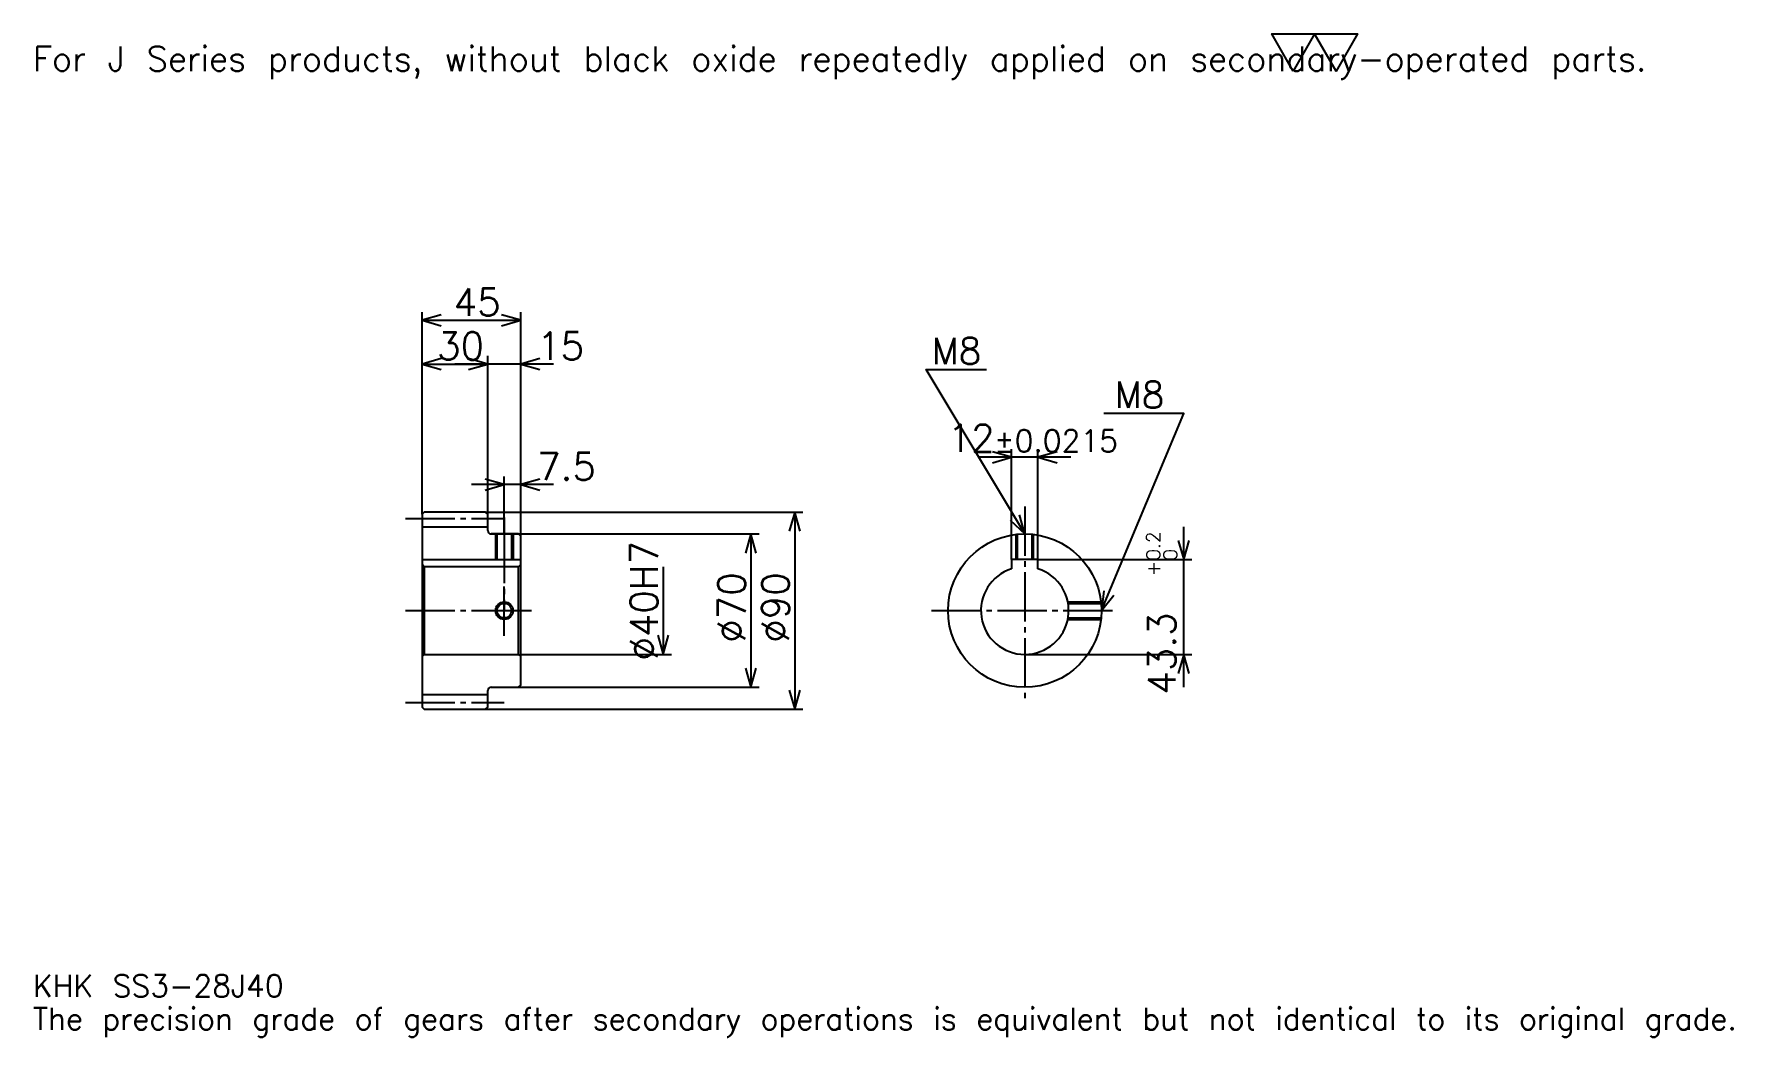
# Model space of a CAD drawing. Extents: x 25 to 801, y 9 to 467.
import ezdxf

# ---------------------------------------------------------------- set-up
doc = ezdxf.new("R2010")
doc.units = 0
doc.linetypes.add('DASHDOT', pattern=[30, 22.5, -2.5, 2.5, -2.5])
doc.layers.get('0').update_dxf_attribs({"linetype": 'CONTINUOUS'})
doc.layers.add('DASHDOT', color=6, linetype='DASHDOT')
doc.styles.add('KANJI', font='TXT', dxfattribs={"bigfont": 'BIGFONT'})

msp = doc.modelspace()

# ---------------------------------------------------------------- linework, layer by layer
at = {"color": 5}
for p, q in [((202.5, 248.75), (202.5, 340)), ((202.5, 336.25), (247.5, 336.25)), ((247.5, 248.75), (247.5, 340)), ((232.5, 248.75), (232.5, 320)), ((202.5, 316.25), (232.5, 316.25)), ((262.5, 316.25), (217.5, 316.25)), ((498.5, 273.75), (456.5, 273.75)), ((471.5, 227.050003), (471.5, 277.5)), ((483.5, 227.050003), (483.5, 277.5)), ((240, 248.75), (240, 265)), ((262.5, 261.25), (225, 261.25)), ((202.5, 247.75), (202.5, 248.75)), ((231.5, 248.75), (247.5, 248.75)), ((232.5, 247.75), (232.5, 248.75)), ((240, 238.75), (240, 248.75)), ((240, 238.75), (240, 248.75)), ((247.5, 248.75), (376.25, 248.75)), ((247.5, 237.75), (247.5, 248.75)), ((372.5, 248.75), (372.5, 158.75)), ((550, 168.75), (550, 242.050003)), ((234, 238.75), (247.5, 238.75)), ((247.5, 238.75), (356.25, 238.75)), ((352.5, 238.75), (352.5, 168.75)), ((483.5, 227.050003), (553.75, 227.050003)), ((312.5, 223.75), (312.5, 183.75)), ((247.5, 183.75), (316.25, 183.75)), ((477.5, 183.75), (553.75, 183.75)), ((234, 168.75), (247.5, 168.75)), ((247.5, 168.75), (356.25, 168.75)), ((231.5, 158.75), (247.5, 158.75)), ((247.5, 158.75), (376.25, 158.75))]:
    msp.add_line(p, q, dxfattribs=at)
at = {"color": 4}
for p, q in [((202.5, 242), (232.5, 242)), ((202.5, 227.050003), (247.5, 227.050003)), ((203.5, 223.75), (203.5, 183.75)), ((246.5, 223.75), (247.5, 224.75)), ((246.5, 183.75), (247.5, 182.75)), ((202.5, 165.5), (232.5, 165.5))]:
    msp.add_line(p, q, dxfattribs=at)
at = {"color": 7}
msp.add_lwpolyline([(600, 450), (590.25, 466.899994), (629.25, 466.899994), (619.5, 450), (609.75, 466.899994), (600, 450)], dxfattribs=at)
at = {"color": 5}
for points in [[(211.25, 338.75), (202.5, 336.25), (211.25, 333.75)], [(238.75, 333.75), (247.5, 336.25), (238.75, 338.75)], [(211.25, 318.75), (202.5, 316.25), (211.25, 313.75)], [(223.75, 313.75), (232.5, 316.25), (223.75, 318.75)], [(223.75, 313.75), (232.5, 316.25), (223.75, 318.75)], [(256.25, 318.75), (247.5, 316.25), (256.25, 313.75)], [(477.5, 238.75), (432.5, 313.75), (460, 313.75)], [(512.5, 203.75), (550, 293.75), (513.5, 293.75)], [(462.75, 271.25), (471.5, 273.75), (462.75, 276.25)], [(492.25, 276.25), (483.5, 273.75), (492.25, 271.25)], [(231.25, 258.75), (240, 261.25), (231.25, 263.75)], [(256.25, 263.75), (247.5, 261.25), (256.25, 258.75)], [(375, 240), (372.5, 248.75), (370, 240)], [(470.854431, 244.966827), (477.5, 238.75), (475.141907, 247.539307)], [(355, 230), (352.5, 238.75), (350, 230)], [(547.5, 235.800003), (550, 227.050003), (552.5, 235.800003)], [(513.557678, 212.788467), (512.5, 203.75), (518.173096, 210.865387)], [(310, 192.5), (312.5, 183.75), (315, 192.5)], [(552.5, 175), (550, 183.75), (547.5, 175)], [(350, 177.5), (352.5, 168.75), (355, 177.5)], [(370, 167.5), (372.5, 158.75), (375, 167.5)]]:
    msp.add_lwpolyline(points, dxfattribs=at)
at = {"color": 4}
for points in [[(232.5, 240.25), (232.5, 247.75), (231.5, 248.75), (203.5, 248.75), (202.5, 247.75), (202.5, 182.75)], [(234, 168.75), (246.5, 168.75), (247.5, 169.75), (247.5, 237.75), (246.5, 238.75), (234, 238.75)], [(236, 238.75), (236, 227.050003)], [(236.675003, 238.75), (236.675003, 227.050003)], [(243.324997, 238.75), (243.324997, 227.050003)], [(244, 238.75), (244, 227.050003)], [(473.5, 227.050003), (473.5, 238.520676)], [(474.174988, 227.050003), (474.174988, 238.591705)], [(480.825012, 227.050003), (480.825012, 238.591705)], [(481.5, 227.050003), (481.5, 238.520676)], [(483.5, 222.828781), (483.5, 227.050003), (471.5, 227.050003), (471.5, 222.828781)], [(202.5, 182.75), (203.5, 183.75), (246.5, 183.75), (246.5, 223.75), (203.5, 223.75), (202.5, 224.75)], [(497.095917, 207.75), (512.270691, 207.75)], [(497.22168, 207.074997), (512.341675, 207.074997)], [(497.095917, 199.75), (512.270691, 199.75)], [(497.22168, 200.425003), (512.341675, 200.425003)], [(202.5, 182.75), (202.5, 159.75), (203.5, 158.75), (231.5, 158.75), (232.5, 159.75), (232.5, 167.25)]]:
    msp.add_lwpolyline(points, dxfattribs=at)
for centre, radius in [((477.5, 203.75), 35), ((240, 203.75), 3.325)]:
    msp.add_circle(centre, radius, dxfattribs=at)
at = {"color": 7}
msp.add_circle((240, 203.75), 4, dxfattribs=at)
at = {"color": 4}
for centre, radius, start, end in [((234, 240.25), 1.5, 180, 270), ((477.5, 203.75), 20, 107.457602748, 72.542397252), ((234, 167.25), 1.5, 90, 180)]:
    msp.add_arc(centre, radius, start, end, dxfattribs=at)
at = {"layer": 'DASHDOT', "color": 7}
for p, q in [((477.5, 251.25), (477.5, 161.25)), ((195, 245.75), (240, 245.75)), ((240, 238.75), (240, 203.75)), ((195, 203.75), (255, 203.75)), ((435, 203.75), (520, 203.75)), ((195, 161.75), (240, 161.75))]:
    msp.add_line(p, q, dxfattribs=at)
for points in [[(240, 246.25), (240, 219.550003)], [(240, 192.25), (240, 215.25)], [(228.5, 203.75), (251.5, 203.75)]]:
    msp.add_lwpolyline(points, dxfattribs=at)

# ---------------------------------------------------------------- texts
at = {"color": 7, "style": 'KANJI'}
for s, height, p in [('For J Series products, without black oxide repeatedly applied on secondary-operated parts.', 11.25, (25, 450)), ('45', 12.5, (216.875, 338.25)), ('30', 12.5, (209.375, 318.25)), ('15', 12.5, (255, 318.25)), ('M8', 12, (435, 316.25)), ('M8', 12, (518.5, 296.25)), ('12', 12.5, (442.32251, 276.25)), ('%%p0.0215', 10, (463.445984, 276.25)), ('7.5', 12.5, (255, 263.25)), ('KHK SS3-28J40', 10, (25, 27.5)), ('The precision grade of gears after secondary operations is equivalent but not identical to its original grade.', 10, (25, 12.5))]:
    msp.add_text(s, height=height, dxfattribs=at).set_placement(p)
for s, height, p in [('%%c40H7', 12.5, (310, 180.9375)), ('0.2', 6.25, (539.25, 226.532974)), ('+', 6.25, (539.25, 219.532974)), ('0', 6.25, (547, 226.532974)), ('%%c70', 12.5, (350, 189.0625)), ('%%c90', 12.5, (370, 189.0625)), ('43.3', 12.5, (546.25, 165.428024))]:
    msp.add_text(s, height=height, rotation=90, dxfattribs=at).set_placement(p)

doc.saveas('drawing.dxf')
